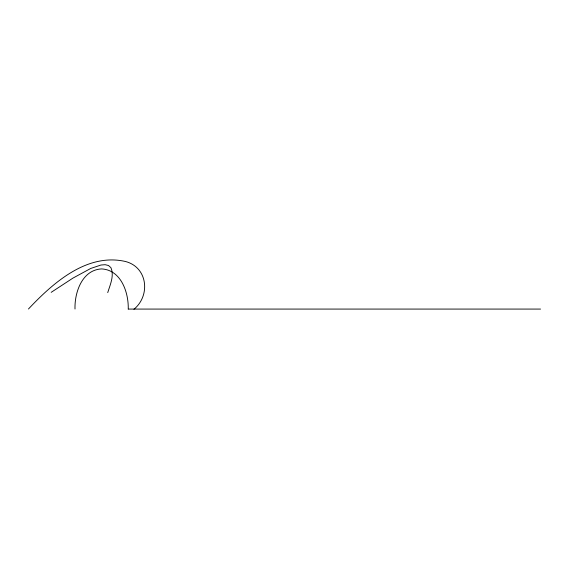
<?xml version="1.0" encoding="UTF-8"?>
<svg xmlns="http://www.w3.org/2000/svg" width="569" height="569" viewBox="0 0 569 569"><rect width="100%" height="100%" fill="white"/><g stroke="black" fill="none" stroke-linecap="round" stroke-linejoin="round"><path stroke-width="0.85" d="M75.008 309.01C74.482 292.438 82.164 269.827 101.623 268.924C121.14 269.948 128.75 292.651 128.238 309.287M107.74 292.615C110.116 284.728 114.454 275.816 110.898 267.643L108.501 265.51L105.137 264.692L100.941 265.026L90.706 268.461L72.953 278.099L51.182 292.338M133.928 309.287C150.636 295.617 147.776 267.366 125.585 261.527C86.957 252.586 52.903 283.028 28.45 309.01M128.729 309.074L540.55 309.074"/></g></svg>
